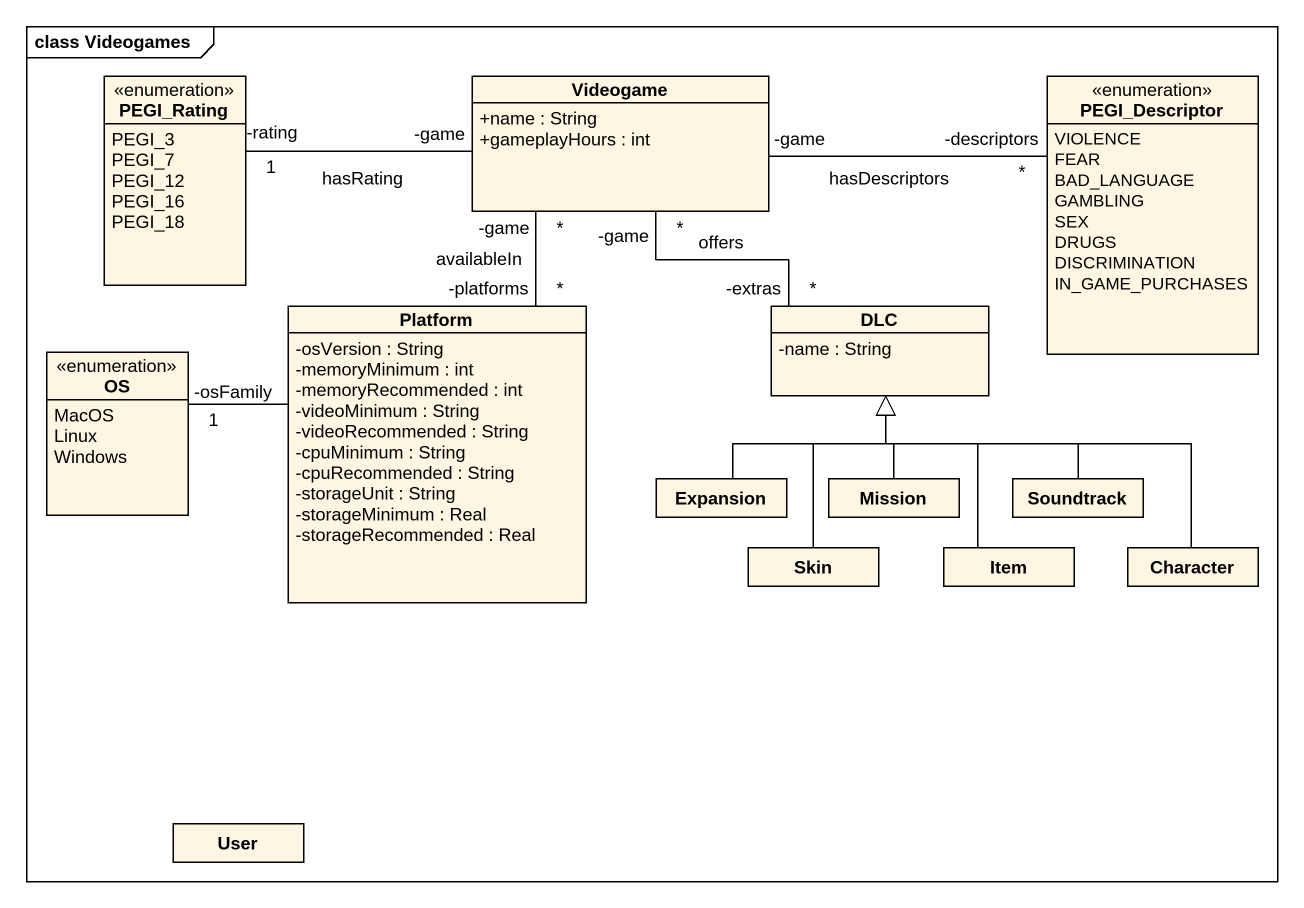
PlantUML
@startuml
mainframe class Videogames
hide circle
hide empty members
skinparam classAttributeIconSize 0
enum PEGI_Rating {
  PEGI_3
  PEGI_7
  PEGI_12
  PEGI_16
  PEGI_18
}
class Videogame {
  +name : String
  +gameplayHours : int
}
enum PEGI_Descriptor {
  VIOLENCE
  FEAR
  BAD_LANGUAGE
  GAMBLING
  SEX
  DRUGS
  DISCRIMINATION
  IN_GAME_PURCHASES
}
class Platform {
  -osVersion : String
  -memoryMinimum : int
  -memoryRecommended : int
  -videoMinimum : String
  -videoRecommended : String
  -cpuMinimum : String
  -cpuRecommended : String
  -storageUnit : String
  -storageMinimum : Real
  -storageRecommended : Real
}
class DLC {
  -name : String
}
enum OS {
  MacOS
  Linux
  Windows
}
class Expansion
class Skin
class Mission
class Item
class Soundtrack
class Character
class User
Videogame "-game" -left- "1\n-rating" PEGI_Rating : hasRating
Videogame "-game" -right- "-descriptors\n*" PEGI_Descriptor : hasDescriptors
Videogame "*\n-game" -- "*\n-extras" DLC : offers
Platform "*\n-platforms" -up- "*\n-game" Videogame : availableIn
Platform -left- "-osFamily\n1" OS
Expansion -up-|> DLC
Skin -up-|> DLC
Mission -up-|> DLC
Item -up-|> DLC
Soundtrack -up-|> DLC
Character -up-|> DLC
@enduml
